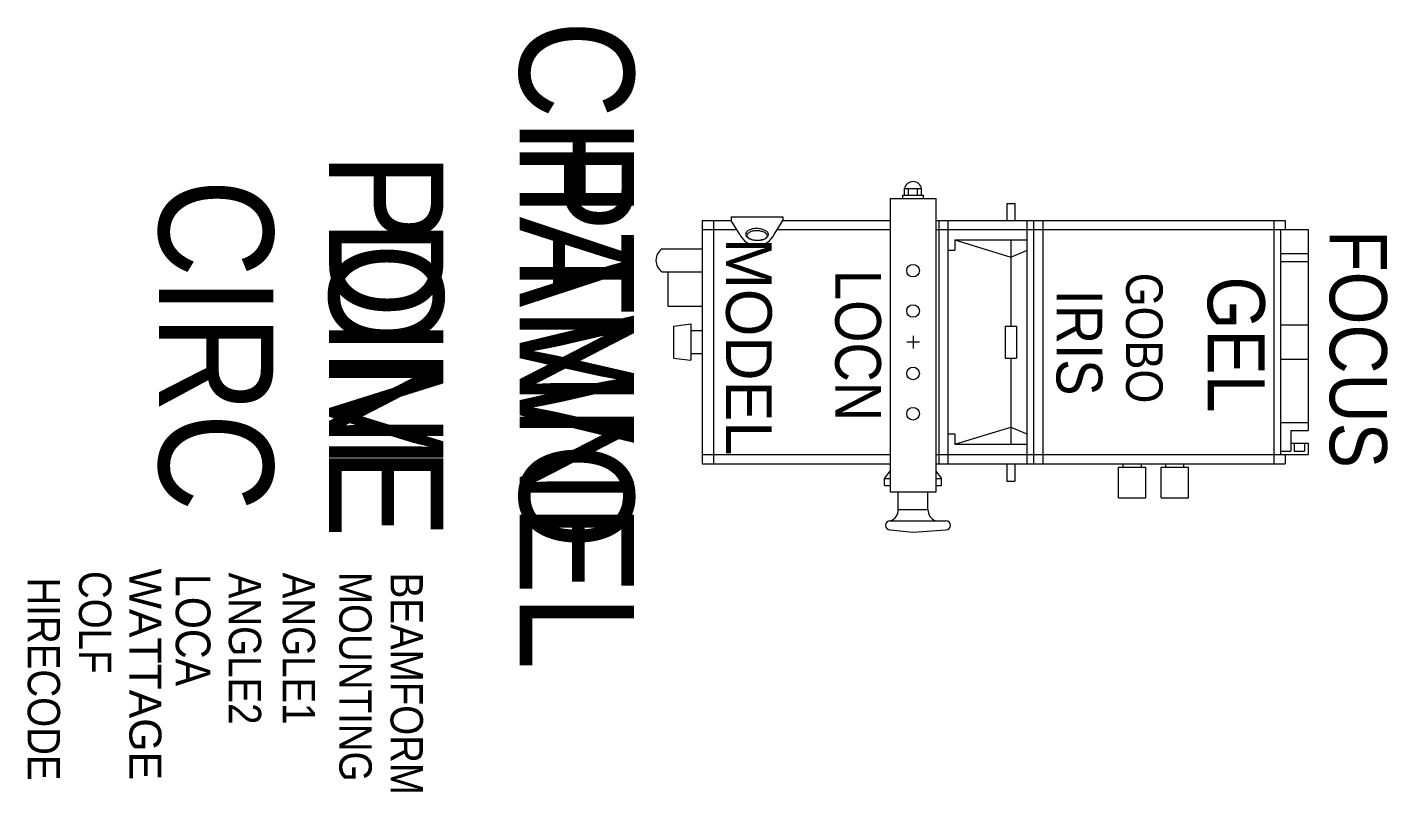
# Model space of a CAD drawing. Extents: x -728 to 462, y -657 to 13.
import ezdxf
from ezdxf.enums import TextEntityAlignment as Align

# ---------------------------------------------------------------- set-up
doc = ezdxf.new("R2010")
doc.units = 0
doc.header["$MEASUREMENT"] = 0
doc.layers.get('0').update_dxf_attribs({"linetype": 'CONTINUOUS'})
for name, color, linetype in [('CHANNEL', 3, 'CONTINUOUS'), ('CIRC', 6, 'CONTINUOUS'), ('DIMMER', 4, 'CONTINUOUS'), ('FOCUS', 2, 'CONTINUOUS'), ('GEL', 1, 'CONTINUOUS'), ('LANTERNS', 4, 'CONTINUOUS'), ('LOCATION', 7, 'CONTINUOUS'), ('MODEL', 6, 'CONTINUOUS'), ('PATCH', 5, 'CONTINUOUS'), ('PATCH2', 5, 'CONTINUOUS')]:
    doc.layers.add(name, color=color, linetype=linetype)

msp = doc.modelspace()

# ---------------------------------------------------------------- linework, layer by layer
for p, q in [((39.5, -128.5), (54.5, -128.5)), ((39.5, -134.5), (39.5, -128.5)), ((43, -134.5), (43, -128.5)), ((51, -134.5), (51, -128.5)), ((54.5, -134.5), (54.5, -128.5)), ((27, -137.5), (27, -394.5)), ((27, -137.5), (67, -137.5)), ((38, -134.5), (56, -134.5)), ((38, -137.5), (38, -134.5)), ((56, -137.5), (56, -134.5)), ((67, -137.5), (67, -394.5)), ((129, -141.6), (129, -156.7)), ((129, -141.6), (136, -141.6)), ((136, -141.6), (136, -156.7)), ((-112, -153.5), (-67, -153.5)), ((-112, -153.5), (-112, -156.5)), ((-67, -153.5), (-67, -156.5)), ((-137.5, -156.5), (-137.5, -369.5)), ((-137.5, -156.5), (-112, -156.5)), ((-137.5, -164.5), (-107.1, -164.5)), ((-127.5, -156.5), (-127.5, -369.5)), ((-104.5, -168.8), (-112, -156.5)), ((-74.5, -168.8), (-67, -156.5)), ((-71.9, -164.5), (27, -164.5)), ((-67, -156.5), (27, -156.5)), ((67, -156.5), (160.5, -156.5)), ((67, -164.5), (160.5, -164.5)), ((69.5, -156.5), (69.5, -369.5)), ((77.5, -156.5), (77.5, -369.5)), ((146.5, -156.5), (146.5, -369.5)), ((152.5, -156.5), (152.5, -369.5)), ((160.5, -156.5), (160.5, -369.5)), ((160.5, -156.5), (372.5, -156.5)), ((160.5, -164.5), (392.5, -164.5)), ((362.5, -156.5), (362.5, -369.5)), ((368.5, -164.5), (368.5, -361.5)), ((372.5, -156.5), (372.5, -164.5)), ((392.5, -164.5), (392.5, -340.5)), ((83.5, -173.5), (146.5, -173.5)), ((83.5, -173.5), (132.5, -188.6)), ((83.5, -173.5), (83.5, -182.5)), ((132.5, -173.7), (132.5, -188.7)), ((-172.5, -181.5), (-137.5, -181.5)), ((77.5, -182.5), (83.5, -182.5)), ((132.5, -188.6), (146.1, -182.9)), ((132.5, -188.6), (132.5, -249.1)), ((368.5, -185.5), (392.5, -185.5)), ((-172.5, -201.5), (-137.5, -201.5)), ((-167.5, -201.5), (-167.5, -231.5)), ((368.5, -192.5), (392.5, -192.5)), ((-167.5, -231.5), (-137.5, -231.5)), ((-162.5, -249), (-147.5, -247)), ((-162.5, -249), (-162.5, -277)), ((-147.5, -247), (-147.5, -279)), ((127.5, -249.1), (127.5, -277)), ((127.5, -249.1), (137.5, -249.1)), ((137.5, -249.1), (137.5, -277)), ((368.5, -248), (392.5, -248)), ((-147.5, -253), (-137.5, -253)), ((47, -257.7), (47, -268.7)), ((-147.5, -273), (-137.5, -273)), ((52.5, -263), (41.5, -263)), ((-162.5, -277), (-147.5, -279)), ((127.5, -277), (137.5, -277)), ((132.5, -277), (132.5, -337.6)), ((368.5, -278), (392.5, -278)), ((77.5, -343.5), (83.5, -343.5)), ((83.5, -352.5), (132.5, -337.6)), ((83.5, -343.5), (83.5, -352.5)), ((132.5, -337.5), (132.5, -352.5)), ((132.5, -337.6), (146.6, -343.5)), ((368.5, -333.5), (392.5, -333.5)), ((377.5, -340.5), (392.5, -340.5)), ((377.5, -340.5), (377.5, -358.5)), ((83.5, -352.5), (146.5, -352.5)), ((377.5, -351.5), (392.5, -351.5)), ((380.5, -351.5), (380.5, -358.5)), ((389.5, -351.5), (389.5, -358.5)), ((389.5, -351.5), (390.5, -351.5)), ((392.5, -351.5), (392.5, -361.5)), ((-137.5, -361.5), (27, -361.5)), ((67, -361.5), (160.5, -361.5)), ((160.5, -361.5), (392.5, -361.5)), ((368.5, -358.5), (377.5, -358.5)), ((372.5, -361.5), (372.5, -369.5)), ((380.5, -358.5), (389.5, -358.5)), ((-137.5, -369.5), (27, -369.5)), ((22, -382.5), (27, -376)), ((67, -369.5), (160.5, -369.5)), ((67, -376), (72, -382.5)), ((129, -369.5), (129, -384.8)), ((136, -369.5), (136, -384.8)), ((160.5, -369.5), (372.5, -369.5)), ((226.7, -372.5), (250.7, -372.5)), ((226.7, -399.5), (226.7, -372.5)), ((230.7, -372.5), (230.7, -369.5)), ((246.7, -372.5), (246.7, -369.5)), ((250.7, -399.5), (250.7, -372.5)), ((264, -372.5), (288, -372.5)), ((264, -399.5), (264, -372.5)), ((268, -372.5), (268, -369.5)), ((284, -372.5), (284, -369.5)), ((288, -399.5), (288, -372.5)), ((22, -388.5), (22, -382.5)), ((22, -382.5), (27, -382.5)), ((22, -388.5), (27, -388.5)), ((67, -382.5), (72, -382.5)), ((67, -388.5), (72, -388.5)), ((72, -388.5), (72, -382.5)), ((129, -384.8), (136, -384.8)), ((67, -394.5), (27, -394.5)), ((34, -409.5), (34, -394.5)), ((60, -409.5), (60, -394.5)), ((226.7, -399.5), (250.7, -399.5)), ((264, -399.5), (288, -399.5)), ((34, -409.5), (60, -409.5)), ((27, -419.5), (75.8, -419.5)), ((27, -427.5), (47, -429.5)), ((47, -429.5), (75.8, -427.5))]:
    msp.add_line(p, q)
for points in [[(-79.5, -169, 0.170999), (-80.1, -167.2, 0.104844), (-82.4, -165.3, 0.06644), (-85.4, -164.2, 0.052582), (-89.4, -163.7, 0.052582), (-93.5, -164, 0.06644), (-96.5, -165.1, 0.104844), (-98.8, -166.9, 0.170999), (-99.5, -168.6, 0.170999), (-98.9, -170.4, 0.104844), (-96.6, -172.3, 0.06644), (-93.6, -173.4, 0.052582), (-89.6, -173.9, 0.052582), (-85.6, -173.6, 0.06644), (-82.5, -172.6, 0.104844), (-80.2, -170.7, 0.170999)], [(-80.4, -169.9, 0.170999), (-80.8, -168.8, 0.104844), (-82.7, -167.1, 0.06644), (-85.5, -166.1, 0.052582), (-89.3, -165.6, 0.052582), (-93.1, -165.9, 0.06644), (-95.9, -166.9, 0.104844), (-97.9, -168.5, 0.170999), (-98.3, -169.6, 0.170999), (-97.9, -170.7, 0.104844), (-96, -172.4, 0.06644), (-93.2, -173.4, 0.052582), (-89.4, -173.9, 0.052582), (-85.6, -173.5, 0.06644), (-82.8, -172.6, 0.104844), (-80.8, -171, 0.170999)]]:
    msp.add_lwpolyline(points, format="xyb", close=True)
for centre in [(47, -200.5), (47, -235.8), (47, -290.5), (47, -325.8)]:
    msp.add_circle(centre, 5.5)
for centre, radius, start, end in [((47, -130.2), 7.67, 12.1702, 167.8298), ((-89.5, -162.3), 16.3, 203.28, 336.72), ((-166, -191.5), 11.9, 122.968, 237.032), ((23.9, -409.9), 10.2, 288.0473, 1.9687), ((70, -410), 9.99, 177.3184, 252.6657), ((27, -423.5), 4, 90, 270), ((75.8, -423.5), 4, 270, 90)]:
    msp.add_arc(centre, radius, start, end)
msp.add_point((47, -263))

# ---------------------------------------------------------------- texts
at = {"layer": 'CHANNEL', "width": 0.89}
msp.add_attdef('CHANNEL', text='', height=100, rotation=270, dxfattribs=at).set_placement((-297.2, -265.7), align=Align.CENTER)
at = {"layer": 'CIRC', "width": 0.89}
msp.add_attdef('CIRC', text='', height=100, rotation=270, dxfattribs=at).set_placement((-612.7, -265.7), align=Align.CENTER)
at = {"layer": 'DIMMER', "width": 0.89}
msp.add_attdef('DIM', text='', height=100, rotation=270, dxfattribs=at).set_placement((-463.8, -264.9), align=Align.CENTER)
at = {"layer": 'FOCUS', "color": 30, "width": 0.89}
msp.add_attdef('FOCUS', text='', height=50, rotation=270, dxfattribs=at).set_placement((411.5, -269.1), align=Align.CENTER)
at = {"layer": 'GEL', "width": 0.89}
for tag, height, p in [('GOBO', 32, (233.3, -259.5)), ('GEL', 50, (304.7, -265.1))]:
    msp.add_attdef(tag, text='', height=height, rotation=270, dxfattribs=at).set_placement(p, align=Align.CENTER)
at = {"layer": 'LANTERNS', "color": 30, "width": 0.89}
msp.add_attdef('IRIS', text='', height=40, rotation=270, dxfattribs=at).set_placement((192.5, -263.5), align=Align.MIDDLE)
at = {"layer": 'LANTERNS', "color": 0, "flags": 1}
msp.add_attdef('WATTAGE', (-638.6, -461.3), '1200', height=28, rotation=270, dxfattribs=at)
at = {"layer": 'LANTERNS', "color": 0, "width": 0.89, "flags": 1}
for tag, p, s, height in [('HIRECODE', (-727.5, -469.1), '', 28.3), ('COLF', (-682.7, -463.4), 'N', 28.3), ('LOCA', (-598, -466), '', 30.3), ('ANGLE2', (-551.6, -464.9), '32', 28.3), ('ANGLE1', (-504.4, -464.9), '26', 28.3), ('MOUNTING', (-454.9, -464.3), 'STANDARD HOOK CLAMP', 28.305), ('BEAMFORM', (-410.1, -464.9), 'C', 28.3)]:
    msp.add_attdef(tag, p, s, height=height, rotation=270, dxfattribs=at)
at = {"layer": 'LOCATION', "width": 0.89}
msp.add_attdef('LOCN', text='', height=40, rotation=270, dxfattribs=at).set_placement((-21.1, -266), align=Align.CENTER)
at = {"layer": 'MODEL'}
msp.add_attdef('MODEL', text='CN2644', height=40, rotation=270, dxfattribs=at).set_placement((-116.6, -267), align=Align.CENTER)
at = {"layer": 'PATCH', "width": 0.89}
msp.add_attdef('PONE', text='', height=100, rotation=270, dxfattribs=at).set_placement((-463.8, -265.7), align=Align.CENTER)
at = {"layer": 'PATCH2', "width": 0.89}
msp.add_attdef('PTWO', text='', height=100, rotation=270, dxfattribs=at).set_placement((-297.2, -265.7), align=Align.CENTER)

doc.saveas('drawing.dxf')
